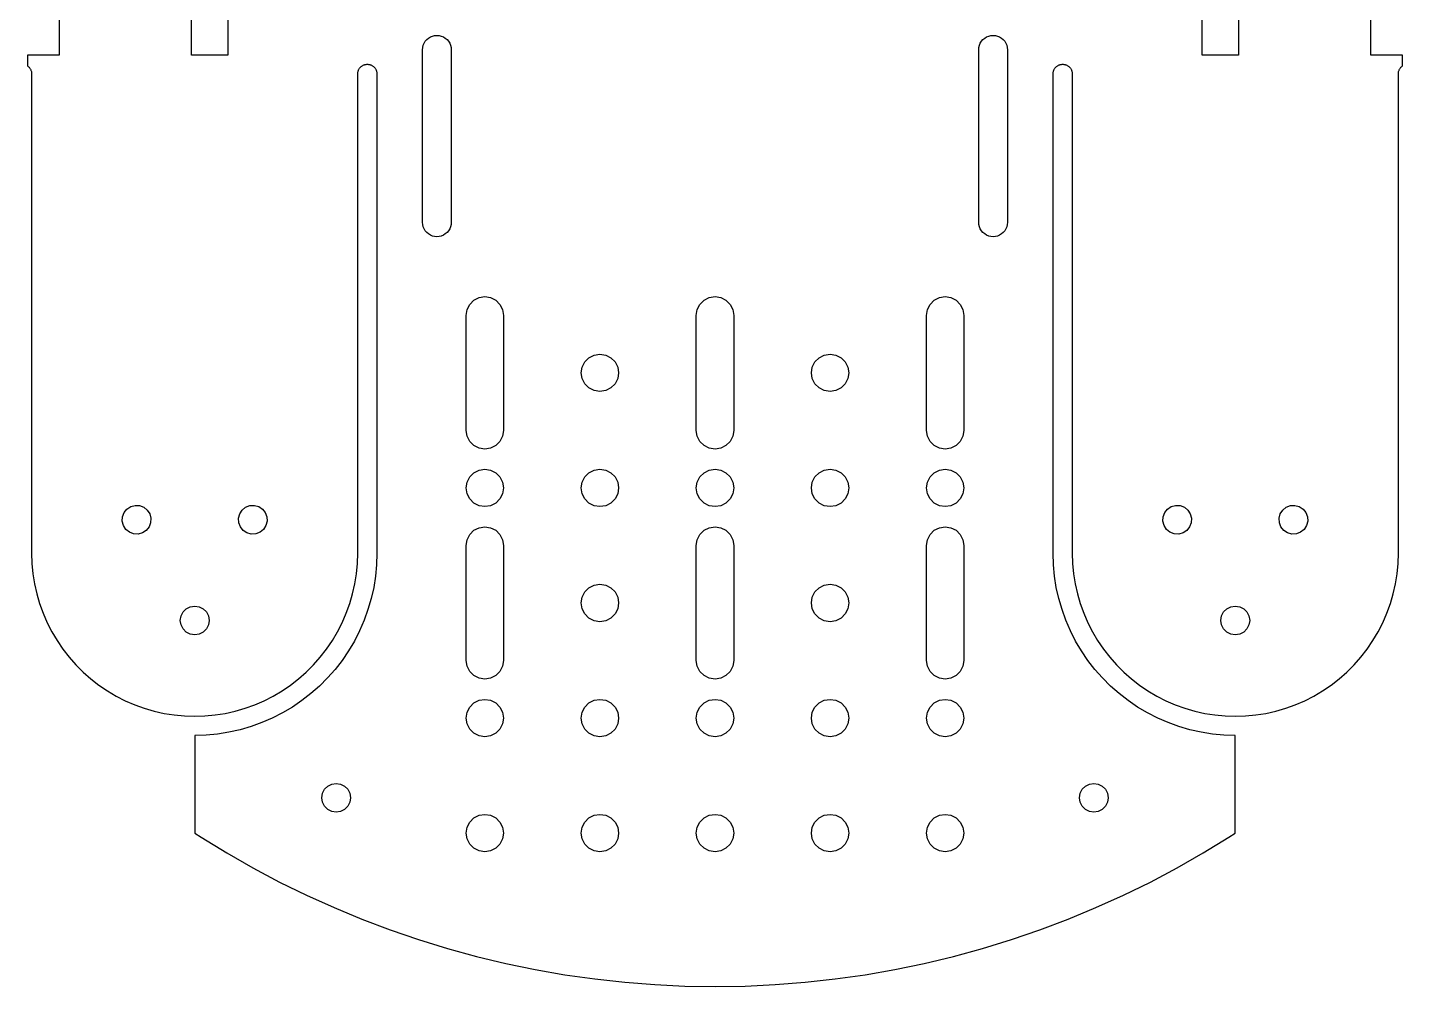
# Model space of a CAD drawing. Header units: metres. Extents: x -72 to 72, y -100 to 100.
# Drawn here: x -71.7 to 71.7, y -100 to 0 of the extents above; entities that cross this region are included whole.
import ezdxf

# ---------------------------------------------------------------- set-up
doc = ezdxf.new("R2010")
doc.units = ezdxf.units.M

msp = doc.modelspace()

# ---------------------------------------------------------------- linework, layer by layer
for p, q in [((-68.3862, 13.8334), (-68.3862, -2.86833)), ((-54.576, -2.86833), (-54.5761, 13.8333)), ((-50.8017, 13.8334), (-50.8017, -2.86842)), ((50.8016, -2.86832), (50.8016, 13.8333)), ((54.576, 13.8334), (54.5761, -2.86823)), ((68.3861, -2.86823), (68.3861, 13.8333)), ((-30.3365, -1.619), (-30.2135, -1.41832)), ((-30.2135, -1.41832), (-30.0607, -1.23933)), ((-30.0607, -1.23933), (-29.8817, -1.08647)), ((-29.8817, -1.08647), (-29.681, -0.96349)), ((-29.681, -0.96349), (-29.4635, -0.87341)), ((-29.4635, -0.87341), (-29.2346, -0.81847)), ((-29.2346, -0.81847), (-29, -0.79999)), ((-29, -0.79999), (-28.7653, -0.81847)), ((-28.7653, -0.81847), (-28.5365, -0.87341)), ((-28.5365, -0.87341), (-28.319, -0.96349)), ((-28.319, -0.96349), (-28.1183, -1.08647)), ((-28.1183, -1.08647), (-27.9393, -1.23933)), ((-27.9393, -1.23933), (-27.7865, -1.41832)), ((-27.7865, -1.41832), (-27.6635, -1.619)), ((27.6635, -1.619), (27.7865, -1.41832)), ((27.7865, -1.41832), (27.9393, -1.23933)), ((27.9393, -1.23933), (28.1183, -1.08647)), ((28.1183, -1.08647), (28.319, -0.96349)), ((28.319, -0.96349), (28.5365, -0.87341)), ((28.5365, -0.87341), (28.7653, -0.81847)), ((28.7653, -0.81847), (29, -0.79999)), ((29, -0.79999), (29.2346, -0.81847)), ((29.2346, -0.81847), (29.4635, -0.87341)), ((29.4635, -0.87341), (29.681, -0.96349)), ((29.681, -0.96349), (29.8817, -1.08647)), ((29.8817, -1.08647), (30.0607, -1.23933)), ((30.0607, -1.23933), (30.2135, -1.41832)), ((30.2135, -1.41832), (30.3365, -1.619)), ((-30.5, -2.29999), (-30.4815, -2.06534)), ((-30.5, -20.3), (-30.5, -2.29999)), ((-30.4815, -2.06534), (-30.4266, -1.83647)), ((-30.4266, -1.83647), (-30.3365, -1.619)), ((-27.6635, -1.619), (-27.5734, -1.83647)), ((-27.5734, -1.83647), (-27.5185, -2.06534)), ((-27.5185, -2.06534), (-27.5, -2.29999)), ((-27.5, -2.29999), (-27.5, -20.3)), ((27.5, -2.29999), (27.5185, -2.06534)), ((27.5, -20.3), (27.5, -2.29999)), ((27.5185, -2.06534), (27.5734, -1.83647)), ((27.5734, -1.83647), (27.6635, -1.619)), ((30.3365, -1.619), (30.4266, -1.83647)), ((30.4266, -1.83647), (30.4815, -2.06534)), ((30.4815, -2.06534), (30.5, -2.29999)), ((30.5, -2.29999), (30.5, -20.3)), ((-68.3862, -2.86833), (-71.686, -2.86832)), ((-71.686, -2.86832), (-71.686, -3.9911)), ((-71.686, -3.9911), (-71.6644, -4.00574)), ((-71.6644, -4.00574), (-71.6148, -4.04424)), ((-71.6148, -4.04424), (-71.5677, -4.08578)), ((-71.5677, -4.08578), (-71.5233, -4.1302)), ((-71.5233, -4.1302), (-71.4817, -4.17732)), ((-71.4817, -4.17732), (-71.4432, -4.22696)), ((-71.4432, -4.22696), (-71.4079, -4.27893)), ((-71.4079, -4.27893), (-71.3759, -4.33299)), ((-50.8017, -2.86842), (-54.576, -2.86833)), ((-37.1286, -4.33299), (-37.0966, -4.27893)), ((-37.0966, -4.27893), (-37.0613, -4.22696)), ((-37.0613, -4.22696), (-37.0228, -4.17732)), ((-37.0228, -4.17732), (-36.9812, -4.1302)), ((-36.9812, -4.1302), (-36.9368, -4.08578)), ((-36.9368, -4.08578), (-36.8897, -4.04424)), ((-36.8897, -4.04424), (-36.84, -4.00574)), ((-36.84, -4.00574), (-36.7881, -3.97043)), ((-36.7881, -3.97043), (-36.734, -3.93845)), ((-36.734, -3.93845), (-36.678, -3.90993)), ((-36.678, -3.90993), (-36.6204, -3.88498)), ((-36.6204, -3.88498), (-36.5613, -3.86369)), ((-36.5613, -3.86369), (-36.5009, -3.84616)), ((-36.5009, -3.84616), (-36.4396, -3.83246)), ((-36.4396, -3.83246), (-36.3776, -3.82263)), ((-36.3776, -3.82263), (-36.315, -3.81673)), ((-36.315, -3.81673), (-36.2522, -3.81474)), ((-36.2522, -3.81474), (-36.1895, -3.81673)), ((-36.1895, -3.81673), (-36.1269, -3.82263)), ((-36.1269, -3.82263), (-36.0649, -3.83246)), ((-36.0649, -3.83246), (-36.0036, -3.84616)), ((-36.0036, -3.84616), (-35.9432, -3.86369)), ((-35.9432, -3.86369), (-35.8841, -3.88498)), ((-35.8841, -3.88498), (-35.8265, -3.90993)), ((-35.8265, -3.90993), (-35.7705, -3.93845)), ((-35.7705, -3.93845), (-35.7164, -3.97043)), ((-35.7164, -3.97043), (-35.6645, -4.00574)), ((-35.6645, -4.00574), (-35.6148, -4.04424)), ((-35.6148, -4.04424), (-35.5677, -4.08578)), ((-35.5677, -4.08578), (-35.5233, -4.1302)), ((-35.5233, -4.1302), (-35.4817, -4.17732)), ((-35.4817, -4.17732), (-35.4432, -4.22696)), ((-35.4432, -4.22696), (-35.4079, -4.27893)), ((-35.4079, -4.27893), (-35.3759, -4.33299)), ((35.3759, -4.33299), (35.4079, -4.27893)), ((35.4079, -4.27893), (35.4432, -4.22696)), ((35.4432, -4.22696), (35.4817, -4.17732)), ((35.4817, -4.17732), (35.5233, -4.1302)), ((35.5233, -4.1302), (35.5677, -4.08578)), ((35.5677, -4.08578), (35.6148, -4.04424)), ((35.6148, -4.04424), (35.6645, -4.00574)), ((35.6645, -4.00574), (35.7164, -3.97043)), ((35.7164, -3.97043), (35.7705, -3.93845)), ((35.7705, -3.93845), (35.8265, -3.90993)), ((35.8265, -3.90993), (35.8841, -3.88498)), ((35.8841, -3.88498), (35.9432, -3.86369)), ((35.9432, -3.86369), (36.0036, -3.84616)), ((36.0036, -3.84616), (36.0649, -3.83246)), ((36.0649, -3.83246), (36.1269, -3.82263)), ((36.1269, -3.82263), (36.1895, -3.81673)), ((36.1895, -3.81673), (36.2522, -3.81474)), ((36.2522, -3.81474), (36.315, -3.81673)), ((36.315, -3.81673), (36.3776, -3.82263)), ((36.3776, -3.82263), (36.4396, -3.83246)), ((36.4396, -3.83246), (36.5009, -3.84616)), ((36.5009, -3.84616), (36.5613, -3.86369)), ((36.5613, -3.86369), (36.6204, -3.88498)), ((36.6204, -3.88498), (36.678, -3.90993)), ((36.678, -3.90993), (36.734, -3.93845)), ((36.734, -3.93845), (36.7881, -3.97043)), ((36.7881, -3.97043), (36.84, -4.00574)), ((36.84, -4.00574), (36.8897, -4.04424)), ((36.8897, -4.04424), (36.9368, -4.08578)), ((36.9368, -4.08578), (36.9812, -4.1302)), ((36.9812, -4.1302), (37.0228, -4.17732)), ((37.0228, -4.17732), (37.0613, -4.22696)), ((37.0613, -4.22696), (37.0966, -4.27893)), ((37.0966, -4.27893), (37.1286, -4.33299)), ((54.5761, -2.86823), (50.8016, -2.86832)), ((71.686, -2.86821), (68.3861, -2.86823)), ((71.3759, -4.33299), (71.4079, -4.27893)), ((71.4079, -4.27893), (71.4432, -4.22696)), ((71.4432, -4.22696), (71.4817, -4.17732)), ((71.4817, -4.17732), (71.5233, -4.1302)), ((71.5233, -4.1302), (71.5677, -4.08578)), ((71.5677, -4.08578), (71.6148, -4.04424)), ((71.6148, -4.04424), (71.6644, -4.00574)), ((71.6644, -4.00574), (71.686, -3.9911)), ((71.686, -3.9911), (71.686, -2.86821)), ((-71.3759, -4.33299), (-71.3474, -4.38898)), ((-71.3474, -4.38898), (-71.3225, -4.44662)), ((-71.3225, -4.44662), (-71.3012, -4.50574)), ((-71.3012, -4.50574), (-71.2836, -4.56606)), ((-71.2836, -4.56606), (-71.2699, -4.62737)), ((-71.2699, -4.62737), (-71.2601, -4.68942)), ((-71.2601, -4.68942), (-71.2542, -4.75195)), ((-71.2542, -4.75195), (-71.2522, -4.81474)), ((-71.2522, -4.81474), (-71.2522, -54.8147)), ((-37.2522, -4.81474), (-37.2503, -4.75195)), ((-37.2522, -54.8147), (-37.2522, -4.81474)), ((-37.2503, -4.75195), (-37.2444, -4.68942)), ((-37.2444, -4.68942), (-37.2345, -4.62737)), ((-37.2345, -4.62737), (-37.2208, -4.56606)), ((-37.2208, -4.56606), (-37.2033, -4.50574)), ((-37.2033, -4.50574), (-37.182, -4.44662)), ((-37.182, -4.44662), (-37.1571, -4.38898)), ((-37.1571, -4.38898), (-37.1286, -4.33299)), ((-35.3759, -4.33299), (-35.3474, -4.38898)), ((-35.3474, -4.38898), (-35.3225, -4.44662)), ((-35.3225, -4.44662), (-35.3012, -4.50574)), ((-35.3012, -4.50574), (-35.2837, -4.56606)), ((-35.2837, -4.56606), (-35.27, -4.62737)), ((-35.27, -4.62737), (-35.2601, -4.68942)), ((-35.2601, -4.68942), (-35.2542, -4.75195)), ((-35.2542, -4.75195), (-35.2522, -4.81474)), ((-35.2522, -4.81474), (-35.2522, -54.8147)), ((35.2522, -4.81474), (35.2542, -4.75195)), ((35.2522, -54.8147), (35.2522, -4.81474)), ((35.2542, -4.75195), (35.2601, -4.68942)), ((35.2601, -4.68942), (35.27, -4.62737)), ((35.27, -4.62737), (35.2837, -4.56606)), ((35.2837, -4.56606), (35.3012, -4.50574)), ((35.3012, -4.50574), (35.3225, -4.44662)), ((35.3225, -4.44662), (35.3474, -4.38898)), ((35.3474, -4.38898), (35.3759, -4.33299)), ((37.1286, -4.33299), (37.1571, -4.38898)), ((37.1571, -4.38898), (37.182, -4.44662)), ((37.182, -4.44662), (37.2033, -4.50574)), ((37.2033, -4.50574), (37.2208, -4.56606)), ((37.2208, -4.56606), (37.2345, -4.62737)), ((37.2345, -4.62737), (37.2444, -4.68942)), ((37.2444, -4.68942), (37.2503, -4.75195)), ((37.2503, -4.75195), (37.2522, -4.81474)), ((37.2522, -4.81474), (37.2522, -54.8147)), ((71.2522, -4.81474), (71.2542, -4.75195)), ((71.2522, -54.8147), (71.2522, -4.81474)), ((71.2542, -4.75195), (71.2601, -4.68942)), ((71.2601, -4.68942), (71.2699, -4.62737)), ((71.2699, -4.62737), (71.2836, -4.56606)), ((71.2836, -4.56606), (71.3012, -4.50574)), ((71.3012, -4.50574), (71.3225, -4.44662)), ((71.3225, -4.44662), (71.3474, -4.38898)), ((71.3474, -4.38898), (71.3759, -4.33299)), ((-30.4815, -20.5346), (-30.5, -20.3)), ((-30.4266, -20.7635), (-30.4815, -20.5346)), ((-30.3365, -20.981), (-30.4266, -20.7635)), ((-30.2135, -21.1817), (-30.3365, -20.981)), ((-30.0607, -21.3607), (-30.2135, -21.1817)), ((-29.8817, -21.5135), (-30.0607, -21.3607)), ((-27.9393, -21.3607), (-28.1183, -21.5135)), ((-27.7865, -21.1817), (-27.9393, -21.3607)), ((-27.6635, -20.981), (-27.7865, -21.1817)), ((-27.5734, -20.7635), (-27.6635, -20.981)), ((-27.5185, -20.5346), (-27.5734, -20.7635)), ((-27.5, -20.3), (-27.5185, -20.5346)), ((27.5185, -20.5346), (27.5, -20.3)), ((27.5734, -20.7635), (27.5185, -20.5346)), ((27.6635, -20.981), (27.5734, -20.7635)), ((27.7865, -21.1817), (27.6635, -20.981)), ((27.9393, -21.3607), (27.7865, -21.1817)), ((28.1183, -21.5135), (27.9393, -21.3607)), ((30.0607, -21.3607), (29.8817, -21.5135)), ((30.2135, -21.1817), (30.0607, -21.3607)), ((30.3365, -20.981), (30.2135, -21.1817)), ((30.4266, -20.7635), (30.3365, -20.981)), ((30.4815, -20.5346), (30.4266, -20.7635)), ((30.5, -20.3), (30.4815, -20.5346)), ((-29.681, -21.6365), (-29.8817, -21.5135)), ((-29.4635, -21.7266), (-29.681, -21.6365)), ((-29.2346, -21.7815), (-29.4635, -21.7266)), ((-29, -21.8), (-29.2346, -21.7815)), ((-28.7653, -21.7815), (-29, -21.8)), ((-28.5365, -21.7266), (-28.7653, -21.7815)), ((-28.319, -21.6365), (-28.5365, -21.7266)), ((-28.1183, -21.5135), (-28.319, -21.6365)), ((28.319, -21.6365), (28.1183, -21.5135)), ((28.5365, -21.7266), (28.319, -21.6365)), ((28.7653, -21.7815), (28.5365, -21.7266)), ((29, -21.8), (28.7653, -21.7815)), ((29.2346, -21.7815), (29, -21.8)), ((29.4635, -21.7266), (29.2346, -21.7815)), ((29.681, -21.6365), (29.4635, -21.7266)), ((29.8817, -21.5135), (29.681, -21.6365)), ((-25.5777, -28.8538), (-25.1462, -28.4223)), ((-25.1462, -28.4223), (-24.6026, -28.1454)), ((-24.6026, -28.1454), (-24, -28.0499)), ((-24, -28.0499), (-23.3974, -28.1454)), ((-23.3974, -28.1454), (-22.8538, -28.4223)), ((-22.8538, -28.4223), (-22.4223, -28.8538)), ((-1.57765, -28.8538), (-1.14622, -28.4223)), ((-1.14622, -28.4223), (-0.6026, -28.1454)), ((-0.6026, -28.1454), (0, -28.0499)), ((0, -28.0499), (0.6026, -28.1454)), ((0.6026, -28.1454), (1.14622, -28.4223)), ((1.14622, -28.4223), (1.57765, -28.8538)), ((22.4223, -28.8538), (22.8538, -28.4223)), ((22.8538, -28.4223), (23.3974, -28.1454)), ((23.3974, -28.1454), (24, -28.0499)), ((24, -28.0499), (24.6026, -28.1454)), ((24.6026, -28.1454), (25.1462, -28.4223)), ((25.1462, -28.4223), (25.5777, -28.8538)), ((-25.9501, -30), (-25.8546, -29.3974)), ((-25.9501, -42), (-25.9501, -30)), ((-25.8546, -29.3974), (-25.5777, -28.8538)), ((-22.4223, -28.8538), (-22.1453, -29.3974)), ((-22.1453, -29.3974), (-22.0499, -30)), ((-22.0499, -30), (-22.0499, -42)), ((-1.95009, -30), (-1.85464, -29.3974)), ((-1.95009, -42), (-1.95009, -30)), ((-1.85464, -29.3974), (-1.57765, -28.8538)), ((1.57765, -28.8538), (1.85464, -29.3974)), ((1.85464, -29.3974), (1.95009, -30)), ((1.95009, -30), (1.95009, -42)), ((22.0499, -30), (22.1453, -29.3974)), ((22.0499, -42), (22.0499, -30)), ((22.1453, -29.3974), (22.4223, -28.8538)), ((25.5777, -28.8538), (25.8546, -29.3974)), ((25.8546, -29.3974), (25.9501, -30)), ((25.9501, -30), (25.9501, -42)), ((-13.1462, -34.4224), (-12.6026, -34.1454)), ((-12.6026, -34.1454), (-12, -34.05)), ((-12, -34.05), (-11.3974, -34.1454)), ((-11.3974, -34.1454), (-10.8538, -34.4224)), ((10.8538, -34.4224), (11.3974, -34.1454)), ((11.3974, -34.1454), (12, -34.05)), ((12, -34.05), (12.6026, -34.1454)), ((12.6026, -34.1454), (13.1462, -34.4224)), ((-13.95, -36), (-13.8546, -35.3974)), ((-13.8546, -35.3974), (-13.5776, -34.8538)), ((-13.5776, -34.8538), (-13.1462, -34.4224)), ((-10.8538, -34.4224), (-10.4224, -34.8538)), ((-10.4224, -34.8538), (-10.1454, -35.3974)), ((-10.1454, -35.3974), (-10.05, -36)), ((10.05, -36), (10.1454, -35.3974)), ((10.1454, -35.3974), (10.4224, -34.8538)), ((10.4224, -34.8538), (10.8538, -34.4224)), ((13.1462, -34.4224), (13.5776, -34.8538)), ((13.5776, -34.8538), (13.8546, -35.3974)), ((13.8546, -35.3974), (13.95, -36)), ((-13.8546, -36.6026), (-13.95, -36)), ((-13.5776, -37.1462), (-13.8546, -36.6026)), ((-13.1462, -37.5776), (-13.5776, -37.1462)), ((-10.4224, -37.1462), (-10.8538, -37.5776)), ((-10.1454, -36.6026), (-10.4224, -37.1462)), ((-10.05, -36), (-10.1454, -36.6026)), ((10.1454, -36.6026), (10.05, -36)), ((10.4224, -37.1462), (10.1454, -36.6026)), ((10.8538, -37.5776), (10.4224, -37.1462)), ((13.5776, -37.1462), (13.1462, -37.5776)), ((13.8546, -36.6026), (13.5776, -37.1462)), ((13.95, -36), (13.8546, -36.6026)), ((-12.6026, -37.8546), (-13.1462, -37.5776)), ((-12, -37.95), (-12.6026, -37.8546)), ((-11.3974, -37.8546), (-12, -37.95)), ((-10.8538, -37.5776), (-11.3974, -37.8546)), ((11.3974, -37.8546), (10.8538, -37.5776)), ((12, -37.95), (11.3974, -37.8546)), ((12.6026, -37.8546), (12, -37.95)), ((13.1462, -37.5776), (12.6026, -37.8546)), ((-25.8546, -42.6026), (-25.9501, -42)), ((-25.5777, -43.1462), (-25.8546, -42.6026)), ((-22.1453, -42.6026), (-22.4223, -43.1462)), ((-22.0499, -42), (-22.1453, -42.6026)), ((-1.85464, -42.6026), (-1.95009, -42)), ((-1.57765, -43.1462), (-1.85464, -42.6026)), ((1.85464, -42.6026), (1.57765, -43.1462)), ((1.95009, -42), (1.85464, -42.6026)), ((22.1453, -42.6026), (22.0499, -42)), ((22.4223, -43.1462), (22.1453, -42.6026)), ((25.8546, -42.6026), (25.5777, -43.1462)), ((25.9501, -42), (25.8546, -42.6026)), ((-25.1462, -43.5777), (-25.5777, -43.1462)), ((-24.6026, -43.8547), (-25.1462, -43.5777)), ((-24, -43.9501), (-24.6026, -43.8547)), ((-23.3974, -43.8547), (-24, -43.9501)), ((-22.8538, -43.5777), (-23.3974, -43.8547)), ((-22.4223, -43.1462), (-22.8538, -43.5777)), ((-1.14622, -43.5777), (-1.57765, -43.1462)), ((-0.6026, -43.8547), (-1.14622, -43.5777)), ((0, -43.9501), (-0.6026, -43.8547)), ((0.6026, -43.8547), (0, -43.9501)), ((1.14622, -43.5777), (0.6026, -43.8547)), ((1.57765, -43.1462), (1.14622, -43.5777)), ((22.8538, -43.5777), (22.4223, -43.1462)), ((23.3974, -43.8547), (22.8538, -43.5777)), ((24, -43.9501), (23.3974, -43.8547)), ((24.6026, -43.8547), (24, -43.9501)), ((25.1462, -43.5777), (24.6026, -43.8547)), ((25.5777, -43.1462), (25.1462, -43.5777)), ((-25.8546, -47.3974), (-25.5776, -46.8538)), ((-25.5776, -46.8538), (-25.1462, -46.4224)), ((-25.1462, -46.4224), (-24.6026, -46.1454)), ((-24.6026, -46.1454), (-24, -46.05)), ((-24, -46.05), (-23.3974, -46.1454)), ((-23.3974, -46.1454), (-22.8538, -46.4224)), ((-22.8538, -46.4224), (-22.4224, -46.8538)), ((-22.4224, -46.8538), (-22.1454, -47.3974)), ((-13.8546, -47.3974), (-13.5776, -46.8538)), ((-13.5776, -46.8538), (-13.1462, -46.4224)), ((-13.1462, -46.4224), (-12.6026, -46.1454)), ((-12.6026, -46.1454), (-12, -46.05)), ((-12, -46.05), (-11.3974, -46.1454)), ((-11.3974, -46.1454), (-10.8538, -46.4224)), ((-10.8538, -46.4224), (-10.4224, -46.8538)), ((-10.4224, -46.8538), (-10.1454, -47.3974)), ((-1.85455, -47.3974), (-1.57758, -46.8538)), ((-1.57758, -46.8538), (-1.14618, -46.4224)), ((-1.14618, -46.4224), (-0.60257, -46.1454)), ((-0.60257, -46.1454), (0, -46.05)), ((0, -46.05), (0.60257, -46.1454)), ((0.60257, -46.1454), (1.14618, -46.4224)), ((1.14618, -46.4224), (1.57758, -46.8538)), ((1.57758, -46.8538), (1.85455, -47.3974)), ((10.1454, -47.3974), (10.4224, -46.8538)), ((10.4224, -46.8538), (10.8538, -46.4224)), ((10.8538, -46.4224), (11.3974, -46.1454)), ((11.3974, -46.1454), (12, -46.05)), ((12, -46.05), (12.6026, -46.1454)), ((12.6026, -46.1454), (13.1462, -46.4224)), ((13.1462, -46.4224), (13.5776, -46.8538)), ((13.5776, -46.8538), (13.8546, -47.3974)), ((22.1454, -47.3974), (22.4224, -46.8538)), ((22.4224, -46.8538), (22.8538, -46.4224)), ((22.8538, -46.4224), (23.3974, -46.1454)), ((23.3974, -46.1454), (24, -46.05)), ((24, -46.05), (24.6026, -46.1454)), ((24.6026, -46.1454), (25.1462, -46.4224)), ((25.1462, -46.4224), (25.5776, -46.8538)), ((25.5776, -46.8538), (25.8546, -47.3974)), ((-25.95, -48), (-25.8546, -47.3974)), ((-25.8546, -48.6026), (-25.95, -48)), ((-25.5776, -49.1462), (-25.8546, -48.6026)), ((-22.1454, -48.6026), (-22.4224, -49.1462)), ((-22.1454, -47.3974), (-22.05, -48)), ((-22.05, -48), (-22.1454, -48.6026)), ((-13.95, -48), (-13.8546, -47.3974)), ((-13.8546, -48.6026), (-13.95, -48)), ((-13.5776, -49.1462), (-13.8546, -48.6026)), ((-10.1454, -48.6026), (-10.4224, -49.1462)), ((-10.1454, -47.3974), (-10.05, -48)), ((-10.05, -48), (-10.1454, -48.6026)), ((-1.95, -48), (-1.85455, -47.3974)), ((-1.85455, -48.6026), (-1.95, -48)), ((-1.57758, -49.1462), (-1.85455, -48.6026)), ((1.85455, -48.6026), (1.57758, -49.1462)), ((1.85455, -47.3974), (1.95, -48)), ((1.95, -48), (1.85455, -48.6026)), ((10.05, -48), (10.1454, -47.3974)), ((10.1454, -48.6026), (10.05, -48)), ((10.4224, -49.1462), (10.1454, -48.6026)), ((13.8546, -48.6026), (13.5776, -49.1462)), ((13.8546, -47.3974), (13.95, -48)), ((13.95, -48), (13.8546, -48.6026)), ((22.05, -48), (22.1454, -47.3974)), ((22.1454, -48.6026), (22.05, -48)), ((22.4224, -49.1462), (22.1454, -48.6026)), ((25.8546, -48.6026), (25.5776, -49.1462)), ((25.8546, -47.3974), (25.95, -48)), ((25.95, -48), (25.8546, -48.6026)), ((-61.3181, -50.2), (-60.9245, -49.9444)), ((-60.9245, -49.9444), (-60.4712, -49.823)), ((-60.4712, -49.823), (-60.0025, -49.8475)), ((-60.0025, -49.8475), (-59.5644, -50.0157)), ((-59.5644, -50.0157), (-59.1997, -50.3111)), ((-49.3048, -50.3111), (-48.9401, -50.0157)), ((-48.9401, -50.0157), (-48.5019, -49.8475)), ((-48.5019, -49.8475), (-48.0333, -49.823)), ((-48.0333, -49.823), (-47.58, -49.9444)), ((-47.58, -49.9444), (-47.1864, -50.2)), ((-25.1462, -49.5776), (-25.5776, -49.1462)), ((-24.6026, -49.8546), (-25.1462, -49.5776)), ((-24, -49.95), (-24.6026, -49.8546)), ((-23.3974, -49.8546), (-24, -49.95)), ((-22.8538, -49.5776), (-23.3974, -49.8546)), ((-22.4224, -49.1462), (-22.8538, -49.5776)), ((-13.1462, -49.5776), (-13.5776, -49.1462)), ((-12.6026, -49.8546), (-13.1462, -49.5776)), ((-12, -49.95), (-12.6026, -49.8546)), ((-11.3974, -49.8546), (-12, -49.95)), ((-10.8538, -49.5776), (-11.3974, -49.8546)), ((-10.4224, -49.1462), (-10.8538, -49.5776)), ((-1.14618, -49.5776), (-1.57758, -49.1462)), ((-0.60257, -49.8546), (-1.14618, -49.5776)), ((0, -49.95), (-0.60257, -49.8546)), ((0.60257, -49.8546), (0, -49.95)), ((1.14618, -49.5776), (0.60257, -49.8546)), ((1.57758, -49.1462), (1.14618, -49.5776)), ((10.8538, -49.5776), (10.4224, -49.1462)), ((11.3974, -49.8546), (10.8538, -49.5776)), ((12, -49.95), (11.3974, -49.8546)), ((12.6026, -49.8546), (12, -49.95)), ((13.1462, -49.5776), (12.6026, -49.8546)), ((13.5776, -49.1462), (13.1462, -49.5776)), ((22.8538, -49.5776), (22.4224, -49.1462)), ((23.3974, -49.8546), (22.8538, -49.5776)), ((24, -49.95), (23.3974, -49.8546)), ((24.6026, -49.8546), (24, -49.95)), ((25.1462, -49.5776), (24.6026, -49.8546)), ((25.5776, -49.1462), (25.1462, -49.5776)), ((47.1864, -50.2), (47.58, -49.9444)), ((47.58, -49.9444), (48.0333, -49.823)), ((48.0333, -49.823), (48.5019, -49.8475)), ((48.5019, -49.8475), (48.9401, -50.0157)), ((48.9401, -50.0157), (49.3048, -50.3111)), ((59.1997, -50.3111), (59.5644, -50.0157)), ((59.5644, -50.0157), (60.0025, -49.8475)), ((60.0025, -49.8475), (60.4712, -49.823)), ((60.4712, -49.823), (60.9245, -49.9444)), ((60.9245, -49.9444), (61.3181, -50.2)), ((-61.8062, -51.4715), (-61.7816, -51.0029)), ((-61.6847, -51.9249), (-61.8062, -51.4715)), ((-61.7816, -51.0029), (-61.6134, -50.5647)), ((-61.6134, -50.5647), (-61.3181, -50.2)), ((-59.1997, -50.3111), (-58.9441, -50.7047)), ((-58.9441, -50.7047), (-58.8226, -51.158)), ((-58.8226, -51.158), (-58.8472, -51.6266)), ((-49.6819, -51.158), (-49.5604, -50.7047)), ((-49.6573, -51.6266), (-49.6819, -51.158)), ((-49.5604, -50.7047), (-49.3048, -50.3111)), ((-47.1864, -50.2), (-46.891, -50.5647)), ((-46.891, -50.5647), (-46.7229, -51.0029)), ((-46.6983, -51.4715), (-46.8197, -51.9249)), ((-46.7229, -51.0029), (-46.6983, -51.4715)), ((46.6983, -51.4715), (46.7229, -51.0029)), ((46.8197, -51.9249), (46.6983, -51.4715)), ((46.7229, -51.0029), (46.891, -50.5647)), ((46.891, -50.5647), (47.1864, -50.2)), ((49.3048, -50.3111), (49.5604, -50.7047)), ((49.5604, -50.7047), (49.6819, -51.158)), ((49.6819, -51.158), (49.6573, -51.6266)), ((58.8226, -51.158), (58.9441, -50.7047)), ((58.8472, -51.6266), (58.8226, -51.158)), ((58.9441, -50.7047), (59.1997, -50.3111)), ((61.3181, -50.2), (61.6134, -50.5647)), ((61.6134, -50.5647), (61.7816, -51.0029)), ((61.8062, -51.4715), (61.6847, -51.9249)), ((61.7816, -51.0029), (61.8062, -51.4715)), ((-61.4291, -52.3185), (-61.6847, -51.9249)), ((-61.0644, -52.6138), (-61.4291, -52.3185)), ((-60.6263, -52.782), (-61.0644, -52.6138)), ((-60.1576, -52.8065), (-60.6263, -52.782)), ((-59.7043, -52.6851), (-60.1576, -52.8065)), ((-59.3107, -52.4295), (-59.7043, -52.6851)), ((-59.0154, -52.0647), (-59.3107, -52.4295)), ((-58.8472, -51.6266), (-59.0154, -52.0647)), ((-49.4891, -52.0647), (-49.6573, -51.6266)), ((-49.1938, -52.4295), (-49.4891, -52.0647)), ((-48.8002, -52.6851), (-49.1938, -52.4295)), ((-48.3469, -52.8065), (-48.8002, -52.6851)), ((-47.8782, -52.782), (-48.3469, -52.8065)), ((-47.4401, -52.6138), (-47.8782, -52.782)), ((-47.0754, -52.3185), (-47.4401, -52.6138)), ((-46.8197, -51.9249), (-47.0754, -52.3185)), ((-25.8546, -53.3974), (-25.5777, -52.8538)), ((-25.5777, -52.8538), (-25.1462, -52.4223)), ((-25.1462, -52.4223), (-24.6026, -52.1454)), ((-24.6026, -52.1454), (-24, -52.0499)), ((-24, -52.0499), (-23.3974, -52.1454)), ((-23.3974, -52.1454), (-22.8538, -52.4223)), ((-22.8538, -52.4223), (-22.4223, -52.8538)), ((-22.4223, -52.8538), (-22.1453, -53.3974)), ((-1.85464, -53.3974), (-1.57765, -52.8538)), ((-1.57765, -52.8538), (-1.14622, -52.4223)), ((-1.14622, -52.4223), (-0.6026, -52.1454)), ((-0.6026, -52.1454), (0, -52.0499)), ((0, -52.0499), (0.6026, -52.1454)), ((0.6026, -52.1454), (1.14622, -52.4223)), ((1.14622, -52.4223), (1.57765, -52.8538)), ((1.57765, -52.8538), (1.85464, -53.3974)), ((22.1453, -53.3974), (22.4223, -52.8538)), ((22.4223, -52.8538), (22.8538, -52.4223)), ((22.8538, -52.4223), (23.3974, -52.1454)), ((23.3974, -52.1454), (24, -52.0499)), ((24, -52.0499), (24.6026, -52.1454)), ((24.6026, -52.1454), (25.1462, -52.4223)), ((25.1462, -52.4223), (25.5777, -52.8538)), ((25.5777, -52.8538), (25.8546, -53.3974)), ((47.0754, -52.3185), (46.8197, -51.9249)), ((47.4401, -52.6138), (47.0754, -52.3185)), ((47.8782, -52.782), (47.4401, -52.6138)), ((48.3469, -52.8065), (47.8782, -52.782)), ((48.8002, -52.6851), (48.3469, -52.8065)), ((49.1938, -52.4295), (48.8002, -52.6851)), ((49.4891, -52.0647), (49.1938, -52.4295)), ((49.6573, -51.6266), (49.4891, -52.0647)), ((59.0154, -52.0647), (58.8472, -51.6266)), ((59.3107, -52.4295), (59.0154, -52.0647)), ((59.7043, -52.6851), (59.3107, -52.4295)), ((60.1576, -52.8065), (59.7043, -52.6851)), ((60.6263, -52.782), (60.1576, -52.8065)), ((61.0644, -52.6138), (60.6263, -52.782)), ((61.4291, -52.3185), (61.0644, -52.6138)), ((61.6847, -51.9249), (61.4291, -52.3185)), ((-25.9501, -54), (-25.8546, -53.3974)), ((-25.9501, -66), (-25.9501, -54)), ((-22.1453, -53.3974), (-22.0499, -54)), ((-22.0499, -54), (-22.0499, -66)), ((-1.95009, -54), (-1.85464, -53.3974)), ((-1.95009, -66), (-1.95009, -54)), ((1.85464, -53.3974), (1.95009, -54)), ((1.95009, -54), (1.95009, -66)), ((22.0499, -54), (22.1453, -53.3974)), ((22.0499, -66), (22.0499, -54)), ((25.8546, -53.3974), (25.9501, -54)), ((25.9501, -54), (25.9501, -66)), ((-71.2522, -54.8147), (-71.2187, -55.8822)), ((-71.2187, -55.8822), (-71.1182, -56.9454)), ((-37.3863, -56.9454), (-37.2858, -55.8822)), ((-37.2858, -55.8822), (-37.2522, -54.8147)), ((-35.2522, -54.8147), (-35.2897, -56.0078)), ((35.2897, -56.0078), (35.2522, -54.8147)), ((37.2522, -54.8147), (37.2858, -55.8822)), ((37.2858, -55.8822), (37.3863, -56.9454)), ((71.1182, -56.9454), (71.2187, -55.8822)), ((71.2187, -55.8822), (71.2522, -54.8147)), ((-71.1182, -56.9454), (-70.9511, -58.0002)), ((-37.5534, -58.0002), (-37.3863, -56.9454)), ((-35.4021, -57.1961), (-35.5888, -58.375)), ((-35.2897, -56.0078), (-35.4021, -57.1961)), ((35.4021, -57.1961), (35.2897, -56.0078)), ((35.5888, -58.375), (35.4021, -57.1961)), ((37.3863, -56.9454), (37.5534, -58.0002)), ((70.9511, -58.0002), (71.1182, -56.9454)), ((-70.9511, -58.0002), (-70.7182, -59.0425)), ((-37.7863, -59.0425), (-37.5534, -58.0002)), ((-35.5888, -58.375), (-35.8492, -59.5398)), ((-13.5776, -58.8538), (-13.1462, -58.4224)), ((-13.1462, -58.4224), (-12.6026, -58.1454)), ((-12.6026, -58.1454), (-12, -58.05)), ((-12, -58.05), (-11.3974, -58.1454)), ((-11.3974, -58.1454), (-10.8538, -58.4224)), ((-10.8538, -58.4224), (-10.4224, -58.8538)), ((10.4224, -58.8538), (10.8538, -58.4224)), ((10.8538, -58.4224), (11.3974, -58.1454)), ((11.3974, -58.1454), (12, -58.05)), ((12, -58.05), (12.6026, -58.1454)), ((12.6026, -58.1454), (13.1462, -58.4224)), ((13.1462, -58.4224), (13.5776, -58.8538)), ((35.8492, -59.5398), (35.5888, -58.375)), ((37.5534, -58.0002), (37.7863, -59.0425)), ((70.7182, -59.0425), (70.9511, -58.0002)), ((-70.7182, -59.0425), (-70.4202, -60.068)), ((-70.4202, -60.068), (-70.0584, -61.0728)), ((-38.446, -61.0728), (-38.0843, -60.068)), ((-38.0843, -60.068), (-37.7863, -59.0425)), ((-35.8492, -59.5398), (-36.1822, -60.6861)), ((-13.95, -60), (-13.8546, -59.3974)), ((-13.8546, -60.6026), (-13.95, -60)), ((-13.8546, -59.3974), (-13.5776, -58.8538)), ((-10.4224, -58.8538), (-10.1454, -59.3974)), ((-10.1454, -59.3974), (-10.05, -60)), ((-10.05, -60), (-10.1454, -60.6026)), ((10.05, -60), (10.1454, -59.3974)), ((10.1454, -60.6026), (10.05, -60)), ((10.1454, -59.3974), (10.4224, -58.8538)), ((13.5776, -58.8538), (13.8546, -59.3974)), ((13.8546, -59.3974), (13.95, -60)), ((13.95, -60), (13.8546, -60.6026)), ((36.1822, -60.6861), (35.8492, -59.5398)), ((37.7863, -59.0425), (38.0843, -60.068)), ((38.0843, -60.068), (38.446, -61.0728)), ((70.0584, -61.0728), (70.4202, -60.068)), ((70.4202, -60.068), (70.7182, -59.0425)), ((-70.0584, -61.0728), (-69.6343, -62.053)), ((-55.7522, -61.8147), (-55.6788, -61.3512)), ((-55.6788, -61.3512), (-55.4658, -60.9331)), ((-55.4658, -60.9331), (-55.1339, -60.6012)), ((-55.1339, -60.6012), (-54.7158, -60.3882)), ((-54.7158, -60.3882), (-54.2522, -60.3147)), ((-54.2522, -60.3147), (-53.7887, -60.3882)), ((-53.7887, -60.3882), (-53.3706, -60.6012)), ((-53.3706, -60.6012), (-53.0387, -60.9331)), ((-53.0387, -60.9331), (-52.8257, -61.3512)), ((-52.8257, -61.3512), (-52.7523, -61.8147)), ((-38.8702, -62.053), (-38.446, -61.0728)), ((-36.1822, -60.6861), (-36.5865, -61.8091)), ((-13.5776, -61.1462), (-13.8546, -60.6026)), ((-13.1462, -61.5776), (-13.5776, -61.1462)), ((-12.6026, -61.8546), (-13.1462, -61.5776)), ((-10.8538, -61.5776), (-11.3974, -61.8546)), ((-10.4224, -61.1462), (-10.8538, -61.5776)), ((-10.1454, -60.6026), (-10.4224, -61.1462)), ((10.4224, -61.1462), (10.1454, -60.6026)), ((10.8538, -61.5776), (10.4224, -61.1462)), ((11.3974, -61.8546), (10.8538, -61.5776)), ((13.1462, -61.5776), (12.6026, -61.8546)), ((13.5776, -61.1462), (13.1462, -61.5776)), ((13.8546, -60.6026), (13.5776, -61.1462)), ((36.5865, -61.8091), (36.1822, -60.6861)), ((38.446, -61.0728), (38.8702, -62.053)), ((52.7522, -61.8147), (52.8257, -61.3512)), ((52.8257, -61.3512), (53.0387, -60.9331)), ((53.0387, -60.9331), (53.3706, -60.6012)), ((53.3706, -60.6012), (53.7887, -60.3882)), ((53.7887, -60.3882), (54.2522, -60.3147)), ((54.2522, -60.3147), (54.7158, -60.3882)), ((54.7158, -60.3882), (55.1339, -60.6012)), ((55.1339, -60.6012), (55.4658, -60.9331)), ((55.4658, -60.9331), (55.6788, -61.3512)), ((55.6788, -61.3512), (55.7522, -61.8147)), ((69.6343, -62.053), (70.0584, -61.0728)), ((-69.6343, -62.053), (-69.1494, -63.0045)), ((-69.1494, -63.0045), (-68.6058, -63.9238)), ((-55.6788, -62.2783), (-55.7522, -61.8147)), ((-55.4658, -62.6964), (-55.6788, -62.2783)), ((-55.1339, -63.0283), (-55.4658, -62.6964)), ((-54.7158, -63.2413), (-55.1339, -63.0283)), ((-53.3706, -63.0283), (-53.7887, -63.2413)), ((-53.0387, -62.6964), (-53.3706, -63.0283)), ((-52.8257, -62.2783), (-53.0387, -62.6964)), ((-52.7523, -61.8147), (-52.8257, -62.2783)), ((-39.8987, -63.9238), (-39.355, -63.0045)), ((-39.355, -63.0045), (-38.8702, -62.053)), ((-37.0605, -62.9045), (-37.6024, -63.968)), ((-36.5865, -61.8091), (-37.0605, -62.9045)), ((-12, -61.95), (-12.6026, -61.8546)), ((-11.3974, -61.8546), (-12, -61.95)), ((12, -61.95), (11.3974, -61.8546)), ((12.6026, -61.8546), (12, -61.95)), ((37.0605, -62.9045), (36.5865, -61.8091)), ((37.6024, -63.968), (37.0605, -62.9045)), ((38.8702, -62.053), (39.355, -63.0045)), ((39.355, -63.0045), (39.8987, -63.9238)), ((52.8257, -62.2783), (52.7522, -61.8147)), ((53.0387, -62.6964), (52.8257, -62.2783)), ((53.3706, -63.0283), (53.0387, -62.6964)), ((53.7887, -63.2413), (53.3706, -63.0283)), ((55.1339, -63.0283), (54.7158, -63.2413)), ((55.4658, -62.6964), (55.1339, -63.0283)), ((55.6788, -62.2783), (55.4658, -62.6964)), ((55.7522, -61.8147), (55.6788, -62.2783)), ((68.6058, -63.9238), (69.1494, -63.0045)), ((69.1494, -63.0045), (69.6343, -62.053)), ((-68.6058, -63.9238), (-68.0055, -64.8071)), ((-54.2522, -63.3147), (-54.7158, -63.2413)), ((-53.7887, -63.2413), (-54.2522, -63.3147)), ((-40.499, -64.8071), (-39.8987, -63.9238)), ((-37.6024, -63.968), (-38.21, -64.9954)), ((38.21, -64.9954), (37.6024, -63.968)), ((39.8987, -63.9238), (40.499, -64.8071)), ((54.2522, -63.3147), (53.7887, -63.2413)), ((54.7158, -63.2413), (54.2522, -63.3147)), ((68.0055, -64.8071), (68.6058, -63.9238)), ((-68.0055, -64.8071), (-67.351, -65.6509)), ((-67.351, -65.6509), (-66.6447, -66.452)), ((-41.8598, -66.452), (-41.1535, -65.6509)), ((-41.1535, -65.6509), (-40.499, -64.8071)), ((-38.21, -64.9954), (-38.8809, -65.9827)), ((38.8809, -65.9827), (38.21, -64.9954)), ((40.499, -64.8071), (41.1535, -65.6509)), ((41.1535, -65.6509), (41.8598, -66.452)), ((66.6447, -66.452), (67.351, -65.6509)), ((67.351, -65.6509), (68.0055, -64.8071)), ((-66.6447, -66.452), (-65.8895, -67.2072)), ((-65.8895, -67.2072), (-65.0884, -67.9135)), ((-43.416, -67.9135), (-42.6149, -67.2072)), ((-42.6149, -67.2072), (-41.8598, -66.452)), ((-39.6125, -66.9258), (-40.4018, -67.8211)), ((-38.8809, -65.9827), (-39.6125, -66.9258)), ((-25.8546, -66.6026), (-25.9501, -66)), ((-25.5777, -67.1462), (-25.8546, -66.6026)), ((-25.1462, -67.5777), (-25.5777, -67.1462)), ((-22.4223, -67.1462), (-22.8538, -67.5777)), ((-22.1453, -66.6026), (-22.4223, -67.1462)), ((-22.0499, -66), (-22.1453, -66.6026)), ((-1.85464, -66.6026), (-1.95009, -66)), ((-1.57765, -67.1462), (-1.85464, -66.6026)), ((-1.14622, -67.5777), (-1.57765, -67.1462)), ((1.57765, -67.1462), (1.14622, -67.5777)), ((1.85464, -66.6026), (1.57765, -67.1462)), ((1.95009, -66), (1.85464, -66.6026)), ((22.1453, -66.6026), (22.0499, -66)), ((22.4223, -67.1462), (22.1453, -66.6026)), ((22.8538, -67.5777), (22.4223, -67.1462)), ((25.5777, -67.1462), (25.1462, -67.5777)), ((25.8546, -66.6026), (25.5777, -67.1462)), ((25.9501, -66), (25.8546, -66.6026)), ((39.6125, -66.9258), (38.8809, -65.9827)), ((40.4018, -67.8211), (39.6125, -66.9258)), ((41.8598, -66.452), (42.6149, -67.2072)), ((42.6149, -67.2072), (43.416, -67.9135)), ((65.0884, -67.9135), (65.8895, -67.2072)), ((65.8895, -67.2072), (66.6447, -66.452)), ((-65.0884, -67.9135), (-64.2446, -68.568)), ((-64.2446, -68.568), (-63.3613, -69.1683)), ((-45.1432, -69.1683), (-44.2599, -68.568)), ((-44.2599, -68.568), (-43.416, -67.9135)), ((-41.2458, -68.6651), (-42.1412, -69.4545)), ((-40.4018, -67.8211), (-41.2458, -68.6651)), ((-24.6026, -67.8546), (-25.1462, -67.5777)), ((-24, -67.9501), (-24.6026, -67.8546)), ((-23.3974, -67.8546), (-24, -67.9501)), ((-22.8538, -67.5777), (-23.3974, -67.8546)), ((-0.6026, -67.8546), (-1.14622, -67.5777)), ((0, -67.9501), (-0.6026, -67.8546)), ((0.6026, -67.8546), (0, -67.9501)), ((1.14622, -67.5777), (0.6026, -67.8546)), ((23.3974, -67.8546), (22.8538, -67.5777)), ((24, -67.9501), (23.3974, -67.8546)), ((24.6026, -67.8546), (24, -67.9501)), ((25.1462, -67.5777), (24.6026, -67.8546)), ((41.2458, -68.6651), (40.4018, -67.8211)), ((42.1412, -69.4545), (41.2458, -68.6651)), ((43.416, -67.9135), (44.2599, -68.568)), ((44.2599, -68.568), (45.1432, -69.1683)), ((63.3613, -69.1683), (64.2446, -68.568)), ((64.2446, -68.568), (65.0884, -67.9135)), ((-63.3613, -69.1683), (-62.442, -69.7119)), ((-62.442, -69.7119), (-61.4905, -70.1968)), ((-61.4905, -70.1968), (-60.5103, -70.6209)), ((-47.9941, -70.6209), (-47.014, -70.1968)), ((-47.014, -70.1968), (-46.0624, -69.7119)), ((-46.0624, -69.7119), (-45.1432, -69.1683)), ((-43.0843, -70.1861), (-44.0715, -70.857)), ((-42.1412, -69.4545), (-43.0843, -70.1861)), ((-25.1462, -70.4224), (-24.6026, -70.1454)), ((-24.6026, -70.1454), (-24, -70.05)), ((-24, -70.05), (-23.3974, -70.1454)), ((-23.3974, -70.1454), (-22.8538, -70.4224)), ((-13.1462, -70.4224), (-12.6026, -70.1454)), ((-12.6026, -70.1454), (-12, -70.05)), ((-12, -70.05), (-11.3974, -70.1454)), ((-11.3974, -70.1454), (-10.8538, -70.4224)), ((-1.14618, -70.4224), (-0.60257, -70.1454)), ((-0.60257, -70.1454), (0, -70.05)), ((0, -70.05), (0.60257, -70.1454)), ((0.60257, -70.1454), (1.14618, -70.4224)), ((10.8538, -70.4224), (11.3974, -70.1454)), ((11.3974, -70.1454), (12, -70.05)), ((12, -70.05), (12.6026, -70.1454)), ((12.6026, -70.1454), (13.1462, -70.4224)), ((22.8538, -70.4224), (23.3974, -70.1454)), ((23.3974, -70.1454), (24, -70.05)), ((24, -70.05), (24.6026, -70.1454)), ((24.6026, -70.1454), (25.1462, -70.4224)), ((43.0843, -70.1861), (42.1412, -69.4545)), ((44.0715, -70.857), (43.0843, -70.1861)), ((45.1432, -69.1683), (46.0624, -69.7119)), ((46.0624, -69.7119), (47.014, -70.1968)), ((47.014, -70.1968), (47.9941, -70.6209)), ((60.5103, -70.6209), (61.4905, -70.1968)), ((61.4905, -70.1968), (62.442, -69.7119)), ((62.442, -69.7119), (63.3613, -69.1683)), ((-60.5103, -70.6209), (-59.5055, -70.9827)), ((-59.5055, -70.9827), (-58.48, -71.2807)), ((-58.48, -71.2807), (-57.4377, -71.5136)), ((-57.4377, -71.5136), (-56.3829, -71.6807)), ((-56.3829, -71.6807), (-55.3197, -71.7812)), ((-53.1848, -71.7812), (-52.1216, -71.6807)), ((-52.1216, -71.6807), (-51.0668, -71.5136)), ((-51.0668, -71.5136), (-50.0245, -71.2807)), ((-50.0245, -71.2807), (-48.999, -70.9827)), ((-48.999, -70.9827), (-47.9941, -70.6209)), ((-45.0989, -71.4646), (-46.1624, -72.0065)), ((-44.0715, -70.857), (-45.0989, -71.4646)), ((-25.95, -72), (-25.8546, -71.3974)), ((-25.8546, -71.3974), (-25.5776, -70.8538)), ((-25.5776, -70.8538), (-25.1462, -70.4224)), ((-22.8538, -70.4224), (-22.4224, -70.8538)), ((-22.4224, -70.8538), (-22.1454, -71.3974)), ((-22.1454, -71.3974), (-22.05, -72)), ((-13.95, -72), (-13.8546, -71.3974)), ((-13.8546, -71.3974), (-13.5776, -70.8538)), ((-13.5776, -70.8538), (-13.1462, -70.4224)), ((-10.8538, -70.4224), (-10.4224, -70.8538)), ((-10.4224, -70.8538), (-10.1454, -71.3974)), ((-10.1454, -71.3974), (-10.05, -72)), ((-1.95, -72), (-1.85455, -71.3974)), ((-1.85455, -71.3974), (-1.57758, -70.8538)), ((-1.57758, -70.8538), (-1.14618, -70.4224)), ((1.14618, -70.4224), (1.57758, -70.8538)), ((1.57758, -70.8538), (1.85455, -71.3974)), ((1.85455, -71.3974), (1.95, -72)), ((10.05, -72), (10.1454, -71.3974)), ((10.1454, -71.3974), (10.4224, -70.8538)), ((10.4224, -70.8538), (10.8538, -70.4224)), ((13.1462, -70.4224), (13.5776, -70.8538)), ((13.5776, -70.8538), (13.8546, -71.3974)), ((13.8546, -71.3974), (13.95, -72)), ((22.05, -72), (22.1454, -71.3974)), ((22.1454, -71.3974), (22.4224, -70.8538)), ((22.4224, -70.8538), (22.8538, -70.4224)), ((25.1462, -70.4224), (25.5776, -70.8538)), ((25.5776, -70.8538), (25.8546, -71.3974)), ((25.8546, -71.3974), (25.95, -72)), ((45.0989, -71.4646), (44.0715, -70.857)), ((46.1624, -72.0065), (45.0989, -71.4646)), ((47.9941, -70.6209), (48.999, -70.9827)), ((48.999, -70.9827), (50.0245, -71.2807)), ((50.0245, -71.2807), (51.0668, -71.5136)), ((51.0668, -71.5136), (52.1216, -71.6807)), ((52.1216, -71.6807), (53.1848, -71.7812)), ((55.3197, -71.7812), (56.3829, -71.6807)), ((56.3829, -71.6807), (57.4377, -71.5136)), ((57.4377, -71.5136), (58.48, -71.2807)), ((58.48, -71.2807), (59.5055, -70.9827)), ((59.5055, -70.9827), (60.5103, -70.6209)), ((-55.3197, -71.7812), (-54.2522, -71.8147)), ((-54.2522, -71.8147), (-53.1848, -71.7812)), ((-48.3809, -72.8848), (-49.5271, -73.2178)), ((-47.2579, -72.4805), (-48.3809, -72.8848)), ((-46.1624, -72.0065), (-47.2579, -72.4805)), ((-25.8546, -72.6026), (-25.95, -72)), ((-25.5776, -73.1462), (-25.8546, -72.6026)), ((-22.1454, -72.6026), (-22.4224, -73.1462)), ((-22.05, -72), (-22.1454, -72.6026)), ((-13.8546, -72.6026), (-13.95, -72)), ((-13.5776, -73.1462), (-13.8546, -72.6026)), ((-10.1454, -72.6026), (-10.4224, -73.1462)), ((-10.05, -72), (-10.1454, -72.6026)), ((-1.85455, -72.6026), (-1.95, -72)), ((-1.57758, -73.1462), (-1.85455, -72.6026)), ((1.85455, -72.6026), (1.57758, -73.1462)), ((1.95, -72), (1.85455, -72.6026)), ((10.1454, -72.6026), (10.05, -72)), ((10.4224, -73.1462), (10.1454, -72.6026)), ((13.8546, -72.6026), (13.5776, -73.1462)), ((13.95, -72), (13.8546, -72.6026)), ((22.1454, -72.6026), (22.05, -72)), ((22.4224, -73.1462), (22.1454, -72.6026)), ((25.8546, -72.6026), (25.5776, -73.1462)), ((25.95, -72), (25.8546, -72.6026)), ((47.2579, -72.4805), (46.1624, -72.0065)), ((48.3809, -72.8848), (47.2579, -72.4805)), ((49.5271, -73.2178), (48.3809, -72.8848)), ((53.1848, -71.7812), (54.2522, -71.8147)), ((54.2522, -71.8147), (55.3197, -71.7812)), ((-53.0592, -73.7772), (-54.2522, -73.8147)), ((-54.2522, -73.8147), (-54.2522, -83.993)), ((-51.8709, -73.6649), (-53.0592, -73.7772)), ((-50.692, -73.4782), (-51.8709, -73.6649)), ((-49.5271, -73.2178), (-50.692, -73.4782)), ((-25.1462, -73.5776), (-25.5776, -73.1462)), ((-24.6026, -73.8546), (-25.1462, -73.5776)), ((-24, -73.95), (-24.6026, -73.8546)), ((-23.3974, -73.8546), (-24, -73.95)), ((-22.8538, -73.5776), (-23.3974, -73.8546)), ((-22.4224, -73.1462), (-22.8538, -73.5776)), ((-13.1462, -73.5776), (-13.5776, -73.1462)), ((-12.6026, -73.8546), (-13.1462, -73.5776)), ((-12, -73.95), (-12.6026, -73.8546)), ((-11.3974, -73.8546), (-12, -73.95)), ((-10.8538, -73.5776), (-11.3974, -73.8546)), ((-10.4224, -73.1462), (-10.8538, -73.5776)), ((-1.14618, -73.5776), (-1.57758, -73.1462)), ((-0.60257, -73.8546), (-1.14618, -73.5776)), ((0, -73.95), (-0.60257, -73.8546)), ((0.60257, -73.8546), (0, -73.95)), ((1.14618, -73.5776), (0.60257, -73.8546)), ((1.57758, -73.1462), (1.14618, -73.5776)), ((10.8538, -73.5776), (10.4224, -73.1462)), ((11.3974, -73.8546), (10.8538, -73.5776)), ((12, -73.95), (11.3974, -73.8546)), ((12.6026, -73.8546), (12, -73.95)), ((13.1462, -73.5776), (12.6026, -73.8546)), ((13.5776, -73.1462), (13.1462, -73.5776)), ((22.8538, -73.5776), (22.4224, -73.1462)), ((23.3974, -73.8546), (22.8538, -73.5776)), ((24, -73.95), (23.3974, -73.8546)), ((24.6026, -73.8546), (24, -73.95)), ((25.1462, -73.5776), (24.6026, -73.8546)), ((25.5776, -73.1462), (25.1462, -73.5776)), ((50.692, -73.4782), (49.5271, -73.2178)), ((51.8709, -73.6649), (50.692, -73.4782)), ((53.0592, -73.7772), (51.8709, -73.6649)), ((54.2522, -73.8147), (53.0592, -73.7772)), ((54.2522, -83.993), (54.2522, -73.8147)), ((-39.9635, -78.8882), (-39.5, -78.8147)), ((-39.5, -78.8147), (-39.0365, -78.8882)), ((39.0365, -78.8882), (39.5, -78.8147)), ((39.5, -78.8147), (39.9635, -78.8882)), ((-41, -80.3147), (-40.9266, -79.8512)), ((-40.9266, -79.8512), (-40.7135, -79.4331)), ((-40.7135, -79.4331), (-40.3817, -79.1012)), ((-40.3817, -79.1012), (-39.9635, -78.8882)), ((-39.0365, -78.8882), (-38.6183, -79.1012)), ((-38.6183, -79.1012), (-38.2865, -79.4331)), ((-38.2865, -79.4331), (-38.0734, -79.8512)), ((-38.0734, -79.8512), (-38, -80.3147)), ((38, -80.3147), (38.0734, -79.8512)), ((38.0734, -79.8512), (38.2865, -79.4331)), ((38.2865, -79.4331), (38.6183, -79.1012)), ((38.6183, -79.1012), (39.0365, -78.8882)), ((39.9635, -78.8882), (40.3817, -79.1012)), ((40.3817, -79.1012), (40.7135, -79.4331)), ((40.7135, -79.4331), (40.9266, -79.8512)), ((40.9266, -79.8512), (41, -80.3147)), ((-40.9266, -80.7783), (-41, -80.3147)), ((-40.7135, -81.1964), (-40.9266, -80.7783)), ((-40.3817, -81.5283), (-40.7135, -81.1964)), ((-39.9635, -81.7413), (-40.3817, -81.5283)), ((-38.6183, -81.5283), (-39.0365, -81.7413)), ((-38.2865, -81.1964), (-38.6183, -81.5283)), ((-38.0734, -80.7783), (-38.2865, -81.1964)), ((-38, -80.3147), (-38.0734, -80.7783)), ((38.0734, -80.7783), (38, -80.3147)), ((38.2865, -81.1964), (38.0734, -80.7783)), ((38.6183, -81.5283), (38.2865, -81.1964)), ((39.0365, -81.7413), (38.6183, -81.5283)), ((40.3817, -81.5283), (39.9635, -81.7413)), ((40.7135, -81.1964), (40.3817, -81.5283)), ((40.9266, -80.7783), (40.7135, -81.1964)), ((41, -80.3147), (40.9266, -80.7783)), ((-39.5, -81.8147), (-39.9635, -81.7413)), ((-39.0365, -81.7413), (-39.5, -81.8147)), ((-25.8546, -83.3974), (-25.5776, -82.8538)), ((-25.5776, -82.8538), (-25.1462, -82.4224)), ((-25.1462, -82.4224), (-24.6026, -82.1454)), ((-24.6026, -82.1454), (-24, -82.05)), ((-24, -82.05), (-23.3974, -82.1454)), ((-23.3974, -82.1454), (-22.8538, -82.4224)), ((-22.8538, -82.4224), (-22.4224, -82.8538)), ((-22.4224, -82.8538), (-22.1454, -83.3974)), ((-13.8546, -83.3974), (-13.5776, -82.8538)), ((-13.5776, -82.8538), (-13.1462, -82.4224)), ((-13.1462, -82.4224), (-12.6026, -82.1454)), ((-12.6026, -82.1454), (-12, -82.05)), ((-12, -82.05), (-11.3974, -82.1454)), ((-11.3974, -82.1454), (-10.8538, -82.4224)), ((-10.8538, -82.4224), (-10.4224, -82.8538)), ((-10.4224, -82.8538), (-10.1454, -83.3974)), ((-1.85455, -83.3974), (-1.57758, -82.8538)), ((-1.57758, -82.8538), (-1.14618, -82.4224)), ((-1.14618, -82.4224), (-0.60257, -82.1454)), ((-0.60257, -82.1454), (0, -82.05)), ((0, -82.05), (0.60257, -82.1454)), ((0.60257, -82.1454), (1.14618, -82.4224)), ((1.14618, -82.4224), (1.57758, -82.8538)), ((1.57758, -82.8538), (1.85455, -83.3974)), ((10.1454, -83.3974), (10.4224, -82.8538)), ((10.4224, -82.8538), (10.8538, -82.4224)), ((10.8538, -82.4224), (11.3974, -82.1454)), ((11.3974, -82.1454), (12, -82.05)), ((12, -82.05), (12.6026, -82.1454)), ((12.6026, -82.1454), (13.1462, -82.4224)), ((13.1462, -82.4224), (13.5776, -82.8538)), ((13.5776, -82.8538), (13.8546, -83.3974)), ((22.1454, -83.3974), (22.4224, -82.8538)), ((22.4224, -82.8538), (22.8538, -82.4224)), ((22.8538, -82.4224), (23.3974, -82.1454)), ((23.3974, -82.1454), (24, -82.05)), ((24, -82.05), (24.6026, -82.1454)), ((24.6026, -82.1454), (25.1462, -82.4224)), ((25.1462, -82.4224), (25.5776, -82.8538)), ((25.5776, -82.8538), (25.8546, -83.3974)), ((39.5, -81.8147), (39.0365, -81.7413)), ((39.9635, -81.7413), (39.5, -81.8147)), ((-54.2522, -83.993), (-53.5827, -84.4328)), ((-53.5827, -84.4328), (-50.9041, -86.0742)), ((-25.95, -84), (-25.8546, -83.3974)), ((-25.8546, -84.6026), (-25.95, -84)), ((-22.1454, -83.3974), (-22.05, -84)), ((-22.05, -84), (-22.1454, -84.6026)), ((-13.95, -84), (-13.8546, -83.3974)), ((-13.8546, -84.6026), (-13.95, -84)), ((-10.1454, -83.3974), (-10.05, -84)), ((-10.05, -84), (-10.1454, -84.6026)), ((-1.95, -84), (-1.85455, -83.3974)), ((-1.85455, -84.6026), (-1.95, -84)), ((1.85455, -83.3974), (1.95, -84)), ((1.95, -84), (1.85455, -84.6026)), ((10.05, -84), (10.1454, -83.3974)), ((10.1454, -84.6026), (10.05, -84)), ((13.8546, -83.3974), (13.95, -84)), ((13.95, -84), (13.8546, -84.6026)), ((22.05, -84), (22.1454, -83.3974)), ((22.1454, -84.6026), (22.05, -84)), ((25.8546, -83.3974), (25.95, -84)), ((25.95, -84), (25.8546, -84.6026)), ((50.9041, -86.0742), (53.5827, -84.4328)), ((53.5827, -84.4328), (54.2522, -83.993)), ((-25.5776, -85.1462), (-25.8546, -84.6026)), ((-25.1462, -85.5776), (-25.5776, -85.1462)), ((-24.6026, -85.8546), (-25.1462, -85.5776)), ((-24, -85.95), (-24.6026, -85.8546)), ((-23.3974, -85.8546), (-24, -85.95)), ((-22.8538, -85.5776), (-23.3974, -85.8546)), ((-22.4224, -85.1462), (-22.8538, -85.5776)), ((-22.1454, -84.6026), (-22.4224, -85.1462)), ((-13.5776, -85.1462), (-13.8546, -84.6026)), ((-13.1462, -85.5776), (-13.5776, -85.1462)), ((-12.6026, -85.8546), (-13.1462, -85.5776)), ((-12, -85.95), (-12.6026, -85.8546)), ((-11.3974, -85.8546), (-12, -85.95)), ((-10.8538, -85.5776), (-11.3974, -85.8546)), ((-10.4224, -85.1462), (-10.8538, -85.5776)), ((-10.1454, -84.6026), (-10.4224, -85.1462)), ((-1.57758, -85.1462), (-1.85455, -84.6026)), ((-1.14618, -85.5776), (-1.57758, -85.1462)), ((-0.60257, -85.8546), (-1.14618, -85.5776)), ((0, -85.95), (-0.60257, -85.8546)), ((0.60257, -85.8546), (0, -85.95)), ((1.14618, -85.5776), (0.60257, -85.8546)), ((1.57758, -85.1462), (1.14618, -85.5776)), ((1.85455, -84.6026), (1.57758, -85.1462)), ((10.4224, -85.1462), (10.1454, -84.6026)), ((10.8538, -85.5776), (10.4224, -85.1462)), ((11.3974, -85.8546), (10.8538, -85.5776)), ((12, -85.95), (11.3974, -85.8546)), ((12.6026, -85.8546), (12, -85.95)), ((13.1462, -85.5776), (12.6026, -85.8546)), ((13.5776, -85.1462), (13.1462, -85.5776)), ((13.8546, -84.6026), (13.5776, -85.1462)), ((22.4224, -85.1462), (22.1454, -84.6026)), ((22.8538, -85.5776), (22.4224, -85.1462)), ((23.3974, -85.8546), (22.8538, -85.5776)), ((24, -85.95), (23.3974, -85.8546)), ((24.6026, -85.8546), (24, -85.95)), ((25.1462, -85.5776), (24.6026, -85.8546)), ((25.5776, -85.1462), (25.1462, -85.5776)), ((25.8546, -84.6026), (25.5776, -85.1462)), ((-50.9041, -86.0742), (-48.1754, -87.6307)), ((48.1754, -87.6307), (50.9041, -86.0742)), ((-48.1754, -87.6307), (-45.399, -89.1006)), ((45.399, -89.1006), (48.1754, -87.6307)), ((-45.399, -89.1006), (-42.5779, -90.4827)), ((42.5779, -90.4827), (45.399, -89.1006)), ((-42.5779, -90.4827), (-39.7148, -91.7755)), ((39.7148, -91.7755), (42.5779, -90.4827)), ((-39.7148, -91.7755), (-36.8125, -92.9776)), ((-36.8125, -92.9776), (-33.8738, -94.0881)), ((33.8738, -94.0881), (36.8125, -92.9776)), ((36.8125, -92.9776), (39.7148, -91.7755)), ((-33.8738, -94.0881), (-30.9017, -95.1056)), ((30.9017, -95.1056), (33.8738, -94.0881)), ((-30.9017, -95.1056), (-27.8991, -96.0294)), ((-27.8991, -96.0294), (-24.869, -96.8583)), ((24.869, -96.8583), (27.8991, -96.0294)), ((27.8991, -96.0294), (30.9017, -95.1056)), ((-24.869, -96.8583), (-21.8143, -97.5917)), ((21.8143, -97.5917), (24.869, -96.8583)), ((-21.8143, -97.5917), (-18.7381, -98.2287)), ((-18.7381, -98.2287), (-15.6434, -98.7688)), ((-15.6434, -98.7688), (-12.5333, -99.2115)), ((12.5333, -99.2115), (15.6434, -98.7688)), ((15.6434, -98.7688), (18.7381, -98.2287)), ((18.7381, -98.2287), (21.8143, -97.5917)), ((-12.5333, -99.2115), (-9.41083, -99.5562)), ((-9.41083, -99.5562), (-6.27904, -99.8027)), ((-6.27904, -99.8027), (-3.14107, -99.9507)), ((-3.14107, -99.9507), (0, -100)), ((0, -100), (3.14107, -99.9507)), ((3.14107, -99.9507), (6.27904, -99.8027)), ((6.27904, -99.8027), (9.41083, -99.5562)), ((9.41083, -99.5562), (12.5333, -99.2115))]:
    msp.add_line(p, q)

doc.saveas('drawing.dxf')
